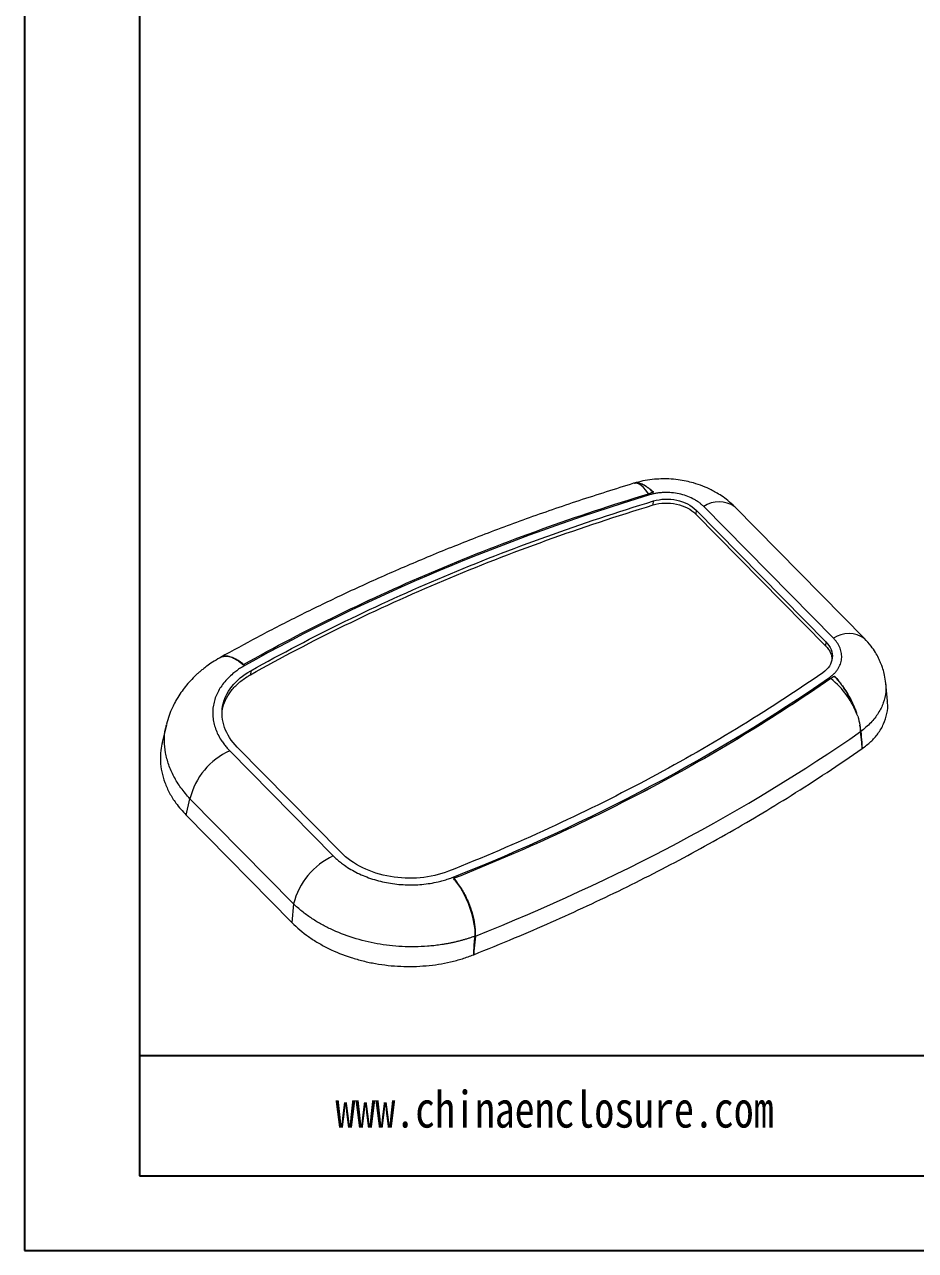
# Model space of a CAD drawing. Header units: inches. Extents: x 2768 to 3285, y 323 to 492.
# Drawn here: x 2767.5 to 2815.3, y 323.4 to 389.2 of the extents above; entities that cross this region are included whole.
import ezdxf

# ---------------------------------------------------------------- set-up
doc = ezdxf.new("R2010")
doc.units = ezdxf.units.IN
doc.layers.add('文字', color=81, linetype='Continuous')
doc.styles.add('宋体', font='', dxfattribs={"width": 0.8, "height": 3.5})
doc.styles.get('宋体').set_extended_font_data('SimSun')

msp = doc.modelspace()

# ---------------------------------------------------------------- linework, layer by layer
for p, q in [((2767.529, 491.935), (2767.529, 323.421)), ((2773.696, 487.923), (2773.696, 327.433)), ((2767.529, 401.437), (2767.529, 323.421)), ((2857.403, 333.853), (2773.696, 333.853)), ((2773.696, 327.433), (3001.844, 327.433)), ((2767.529, 323.421), (3005.856, 323.421)), ((2767.529, 323.421), (2877.865, 323.421))]:
    msp.add_line(p, q)
at = {"color": 7, "linetype": 'Continuous', "lineweight": 15}
for p, q in [((2801.228, 363.404), (2801.242, 363.616)), ((2801.238, 364.083), (2801.238, 364.083)), ((2803.53, 363.126), (2803.515, 362.914)), ((2803.53, 363.126), (2810.486, 356.06)), ((2810.892, 356.252), (2803.935, 363.318)), ((2812.555, 356.237), (2805.598, 363.302)), ((2803.515, 362.914), (2810.472, 355.848)), ((2810.486, 356.06), (2810.472, 355.848)), ((2777.987, 355.196), (2778.017, 355.21)), ((2778.017, 355.216), (2777.996, 355.204)), ((2779.658, 354.513), (2779.644, 354.3)), ((2813.788, 352.875), (2813.698, 353.842)), ((2775.132, 351.614), (2774.906, 350.67)), ((2775.144, 351.611), (2775.155, 351.649)), ((2812.404, 350.667), (2812.348, 351.246)), ((2812.429, 350.334), (2812.404, 350.667)), ((2778.526, 350.223), (2784.08, 344.581)), ((2784.485, 344.774), (2778.931, 350.415)), ((2776.188, 346.77), (2776.398, 347.649)), ((2781.952, 342.008), (2776.398, 347.649)), ((2776.188, 346.77), (2781.862, 341.007)), ((2781.952, 342.008), (2781.862, 341.007)), ((2791.697, 340.286), (2791.618, 339.465)), ((2791.596, 339.292), (2791.605, 339.284)), ((2791.605, 339.284), (2791.618, 339.465)), ((2791.618, 339.465), (2791.605, 339.284))]:
    msp.add_line(p, q, dxfattribs=at)
at = {"color": 7, "linetype": 'Continuous', "lineweight": 15, "flags": 128}
for points in [[(2800.983, 364.006), (2800.842, 364.192), (2800.702, 364.344), (2800.566, 364.459), (2800.435, 364.536), (2800.312, 364.572), (2800.2, 364.568), (2800.179, 364.563)], [(2812.36, 351.255), (2812.382, 350.961), (2812.404, 350.667), (2812.416, 350.5), (2812.429, 350.334)], [(2812.36, 351.255), (2812.362, 351.23), (2812.37, 351.13), (2812.373, 351.08), (2812.381, 350.98), (2812.384, 350.93), (2812.392, 350.83), (2812.396, 350.78), (2812.404, 350.667)], [(2791.618, 339.465), (2791.628, 339.614), (2791.639, 339.764), (2791.657, 340.021), (2791.676, 340.278)], [(2791.618, 339.465), (2791.62, 339.504), (2791.631, 339.657), (2791.637, 339.733), (2791.642, 339.81), (2791.653, 339.963), (2791.659, 340.039), (2791.664, 340.116), (2791.676, 340.278)]]:
    msp.add_lwpolyline(points, dxfattribs=at)
at = {"color": 7, "linetype": 'Continuous', "lineweight": 15}
for centre, radius, start, end in [((2798.206, 362.072), 3.384, 33.52773, 34.84888), ((2777.79, 353.097), 2.294, 49.78634, 64.32522), ((2777.279, 352.437), 3.128, 48.87366, 50.44331), ((2808.734, 351.452), 3.317, 52.71736, 54.27721), ((2808.003, 350.602), 4.437, 19.32775, 51.84831), ((2810.02, 351.189), 2.329, 1.40288, 10.13557), ((2780.132, 346.728), 3.846, 114.68588, 166.14694), ((2785.686, 341.087), 3.846, 114.68588, 166.14694), ((2787.859, 341.223), 3.459, 38.60222, 39.97881), ((2787.017, 340.582), 4.517, 29.61419, 38.28336), ((2785.913, 339.907), 5.81, 7.24016, 30.02653), ((2788.405, 340.283), 3.292, 0.04308, 6.20892)]:
    msp.add_arc(centre, radius, start, end, dxfattribs=at)
at = {"color": 8, "linetype": 'Continuous', "lineweight": 15}
for centre, radius, start, end in [((2804.755, 362.124), 1.449, 54.41619, 124.48365), ((2811.712, 355.059), 1.448, 54.38128, 124.4887), ((2778.351, 354.403), 0.876, 60.35155, 113.90718)]:
    msp.add_arc(centre, radius, start, end, dxfattribs=at)
at = {"color": 7, "linetype": 'Continuous', "lineweight": 15}
for points, knots in [([(2800.179, 364.563), (2799.195, 364.255), (2797.252, 363.648), (2794.43, 362.668), (2791.724, 361.657), (2789.135, 360.617), (2786.675, 359.558), (2784.34, 358.486), (2782.126, 357.406), (2780.025, 356.324), (2778.684, 355.584), (2778.029, 355.222)], [0, 0, 0, 0, 0.124525, 0.245886, 0.364113, 0.47923, 0.591257, 0.698293, 0.80238, 0.903529, 1, 1, 1, 1]), ([(2805.599, 363.302), (2805.478, 363.416), (2805.256, 363.628), (2804.908, 363.882), (2804.605, 364.07), (2804.276, 364.247), (2803.882, 364.423), (2803.434, 364.575), (2802.989, 364.685), (2802.549, 364.76), (2802.095, 364.8), (2801.627, 364.804), (2801.16, 364.77), (2800.677, 364.699), (2800.362, 364.611), (2800.207, 364.568)], [0, 0, 0, 0, 0.088965, 0.163986, 0.225762, 0.274853, 0.357976, 0.450453, 0.517829, 0.591787, 0.677382, 0.749626, 0.829065, 0.916094, 1, 1, 1, 1]), ([(2800.224, 364.567), (2800.249, 364.575), (2800.325, 364.6), (2800.486, 364.575), (2800.696, 364.496), (2800.928, 364.352), (2801.111, 364.203), (2801.216, 364.104), (2801.238, 364.083)], [0, 0, 0, 0, 0.100352, 0.307098, 0.519743, 0.728452, 0.942847, 1, 1, 1, 1]), ([(2801.238, 364.083), (2801.153, 364.16), (2800.985, 364.312), (2800.743, 364.471), (2800.521, 364.567), (2800.344, 364.601), (2800.257, 364.576), (2800.224, 364.567)], [0, 0, 0, 0, 0.220196, 0.437602, 0.654969, 0.870566, 1, 1, 1, 1]), ([(2779.271, 354.849), (2780.923, 355.775), (2782.618, 356.663), (2786.09, 358.358), (2787.868, 359.165), (2791.496, 360.695), (2793.348, 361.418), (2797.118, 362.777), (2799.036, 363.413), (2800.983, 364.006)], [0, 0, 0, 0, 0.25, 0.25, 0.5, 0.5, 0.75, 0.75, 1, 1, 1, 1]), ([(2779.271, 354.849), (2782.575, 356.701), (2786.053, 358.4), (2791.496, 360.695), (2793.348, 361.418), (2797.118, 362.777), (2799.036, 363.413), (2800.983, 364.006)], [0, 0, 0, 0, 0.5, 0.5, 0.75, 0.75, 1, 1, 1, 1]), ([(2779.658, 354.513), (2782.948, 356.357), (2786.413, 358.049), (2793.622, 361.087), (2797.364, 362.435), (2801.242, 363.616)], [0, 0, 0, 0, 0.5, 0.5, 1, 1, 1, 1]), ([(2800.983, 364.006), (2801.025, 364.019), (2801.068, 364.032), (2801.11, 364.044), (2801.153, 364.057), (2801.195, 364.07), (2801.238, 364.083)], [0, 0, 0, 0, 0.0002825256, 0.0002825256, 0.0002825256, 0.0005650535, 0.0005650535, 0.0005650535, 0.0005650535]), ([(2803.935, 363.318), (2803.915, 363.338), (2803.874, 363.378), (2803.809, 363.436), (2803.741, 363.492), (2803.67, 363.545), (2803.596, 363.597), (2803.519, 363.646), (2803.438, 363.693), (2803.272, 363.783), (2803.005, 363.899), (2802.619, 364.007), (2802.216, 364.068), (2801.875, 364.076), (2801.606, 364.058), (2801.407, 364.032), (2801.213, 363.994), (2801.089, 363.959), (2801.027, 363.941)], [0, 0, 0, 0, 0.031461, 0.062756, 0.093943, 0.125082, 0.156233, 0.187456, 0.21881, 0.250355, 0.375332, 0.499986, 0.624568, 0.749659, 0.812533, 0.874896, 0.937225, 1, 1, 1, 1]), ([(2801.242, 363.616), (2801.631, 363.734), (2802.076, 363.751), (2802.909, 363.572), (2803.276, 363.384), (2803.53, 363.126)], [0, 0, 0, 0, 0.5, 0.5, 1, 1, 1, 1]), ([(2779.644, 354.3), (2782.934, 356.145), (2786.398, 357.836), (2793.607, 360.875), (2797.35, 362.223), (2801.228, 363.404)], [0, 0, 0, 0, 0.5, 0.5, 1, 1, 1, 1]), ([(2801.228, 363.404), (2801.617, 363.522), (2802.061, 363.538), (2802.895, 363.36), (2803.262, 363.171), (2803.515, 362.914)], [0, 0, 0, 0, 0.5, 0.5, 1, 1, 1, 1]), ([(2810.486, 356.06), (2810.74, 355.803), (2810.86, 355.497), (2810.797, 354.893), (2810.613, 354.612), (2810.313, 354.403)], [0, 0, 0, 0, 0.5, 0.5, 1, 1, 1, 1]), ([(2810.472, 355.848), (2810.528, 355.786), (2810.639, 355.661), (2810.747, 355.455), (2810.807, 355.275), (2810.81, 355.164), (2810.811, 355.125)], [0, 0, 0, 0, 0.282559, 0.565097, 0.847729, 1, 1, 1, 1]), ([(2810.671, 354.146), (2810.695, 354.162), (2810.742, 354.196), (2810.808, 354.248), (2810.87, 354.303), (2810.929, 354.359), (2810.984, 354.418), (2811.036, 354.478), (2811.084, 354.54), (2811.171, 354.668), (2811.273, 354.869), (2811.338, 355.151), (2811.333, 355.44), (2811.268, 355.679), (2811.183, 355.864), (2811.102, 355.999), (2811.007, 356.13), (2810.93, 356.211), (2810.892, 356.252)], [0, 0, 0, 0, 0.031462, 0.062759, 0.093949, 0.125093, 0.15625, 0.18748, 0.218843, 0.250398, 0.375407, 0.500071, 0.624644, 0.749703, 0.812557, 0.874906, 0.937228, 1, 1, 1, 1]), ([(2813.698, 353.836), (2813.68, 353.983), (2813.646, 354.246), (2813.554, 354.588), (2813.466, 354.838), (2813.386, 355.029), (2813.286, 355.24), (2813.133, 355.513), (2812.892, 355.869), (2812.676, 356.104), (2812.555, 356.236)], [0, 0, 0, 0, 0.164802, 0.294852, 0.390271, 0.457449, 0.525803, 0.650684, 0.80456, 1, 1, 1, 1]), ([(2777.996, 355.204), (2777.863, 355.126), (2777.622, 354.985), (2777.32, 354.774), (2777.099, 354.604), (2776.931, 354.463), (2776.732, 354.288), (2776.489, 354.051), (2776.217, 353.747), (2775.966, 353.423), (2775.768, 353.126), (2775.596, 352.83), (2775.435, 352.509), (2775.268, 352.109), (2775.187, 351.809), (2775.144, 351.653)], [0, 0, 0, 0, 0.09543, 0.172576, 0.231128, 0.272286, 0.312163, 0.400073, 0.488698, 0.575165, 0.663944, 0.720198, 0.797097, 0.894773, 1, 1, 1, 1]), ([(2778.156, 355.271), (2778.158, 355.272), (2778.223, 355.302), (2778.364, 355.297), (2778.573, 355.264), (2778.713, 355.198), (2778.784, 355.164)], [0, 0, 0, 0, 0.01099, 0.376936, 0.685157, 1, 1, 1, 1]), ([(2778.784, 355.164), (2778.772, 355.171), (2778.711, 355.202), (2778.604, 355.247), (2778.487, 355.278), (2778.397, 355.291), (2778.332, 355.294), (2778.25, 355.292), (2778.193, 355.28), (2778.156, 355.271)], [0, 0, 0, 0, 0.053607, 0.268287, 0.482968, 0.590207, 0.697447, 0.804686, 1, 1, 1, 1]), ([(2779.236, 354.829), (2779.199, 354.863), (2779.124, 354.932), (2779.028, 355.009), (2778.97, 355.049), (2778.949, 355.063)], [0, 0, 0, 0, 0.388138, 0.778494, 1, 1, 1, 1]), ([(2779.337, 354.793), (2779.298, 354.771), (2779.222, 354.728), (2779.112, 354.659), (2779.004, 354.588), (2778.9, 354.514), (2778.8, 354.438), (2778.638, 354.308), (2778.43, 354.115), (2778.196, 353.85), (2778, 353.571), (2777.789, 353.181), (2777.624, 352.668), (2777.603, 352.137), (2777.67, 351.713), (2777.761, 351.398), (2777.892, 351.089), (2778.045, 350.821), (2778.203, 350.594), (2778.354, 350.404), (2778.469, 350.283), (2778.526, 350.223)], [0, 0, 0, 0, 0.020904, 0.041796, 0.062695, 0.083624, 0.104602, 0.12565, 0.188049, 0.250583, 0.312965, 0.375236, 0.499831, 0.624479, 0.686768, 0.749253, 0.811819, 0.87431, 0.916348, 0.958189, 1, 1, 1, 1]), ([(2778.931, 350.415), (2778.296, 351.061), (2778.015, 351.853), (2778.282, 353.355), (2778.825, 354.045), (2779.658, 354.513)], [0, 0, 0, 0, 0.5, 0.5, 1, 1, 1, 1]), ([(2779.271, 354.849), (2779.268, 354.847), (2779.264, 354.845), (2779.261, 354.843), (2779.258, 354.841), (2779.254, 354.839), (2779.251, 354.837), (2779.246, 354.834), (2779.241, 354.832), (2779.236, 354.829)], [0, 0, 0, 0, 0.00002703774, 0.00002703774, 0.00002703774, 0.00005407548, 0.00005407548, 0.00005407548, 0.00009330944, 0.00009330944, 0.00009330944, 0.00009330944]), ([(2810.313, 354.403), (2807.318, 352.325), (2804.149, 350.395), (2797.451, 346.837), (2793.921, 345.212), (2790.25, 343.755)], [0, 0, 0, 0, 0.5, 0.5, 1, 1, 1, 1]), ([(2778.14, 352.414), (2778.141, 352.42), (2778.152, 352.596), (2778.292, 352.929), (2778.557, 353.397), (2778.948, 353.82), (2779.326, 354.115), (2779.576, 354.261), (2779.644, 354.3)], [0, 0, 0, 0, 0.007429, 0.234219, 0.461051, 0.688362, 0.915652, 1, 1, 1, 1]), ([(2810.744, 354.092), (2807.737, 352.005), (2804.538, 350.056), (2797.794, 346.475), (2794.249, 344.844), (2790.563, 343.381)], [0, 0, 0, 0, 0.5, 0.5, 1, 1, 1, 1]), ([(2810.744, 354.092), (2809.24, 353.048), (2807.69, 352.039), (2804.495, 350.095), (2802.852, 349.16), (2799.48, 347.37), (2797.751, 346.515), (2794.213, 344.885), (2792.406, 344.112), (2790.563, 343.381)], [0, 0, 0, 0, 0.25, 0.25, 0.5, 0.5, 0.75, 0.75, 1, 1, 1, 1]), ([(2810.751, 354.097), (2810.765, 354.106), (2810.795, 354.128), (2810.842, 354.16), (2810.891, 354.194), (2810.924, 354.217), (2810.94, 354.228)], [0, 0, 0, 0, 0.222216, 0.481476, 0.740738, 1, 1, 1, 1]), ([(2810.94, 354.228), (2811.023, 354.135), (2811.191, 353.947), (2811.434, 353.614), (2811.665, 353.25), (2811.87, 352.866), (2812.026, 352.53), (2812.096, 352.332), (2812.12, 352.262)], [0, 0, 0, 0, 0.17775, 0.360486, 0.538302, 0.721583, 0.902441, 1, 1, 1, 1]), ([(2812.19, 352.071), (2812.128, 352.264), (2812.053, 352.458), (2811.921, 352.753), (2811.873, 352.852), (2811.774, 353.045), (2811.722, 353.141), (2811.559, 353.421), (2811.441, 353.602), (2811.195, 353.938), (2811.068, 354.091), (2810.94, 354.228)], [0, 0, 0, 0, 0.25, 0.25, 0.375, 0.375, 0.5, 0.5, 0.75, 0.75, 1, 1, 1, 1]), ([(2812.432, 350.336), (2812.592, 350.458), (2812.911, 350.701), (2813.301, 351.146), (2813.602, 351.652), (2813.77, 352.211), (2813.824, 352.629), (2813.783, 352.853), (2813.777, 352.885)], [0, 0, 0, 0, 0.178785, 0.357554, 0.560692, 0.763828, 0.965382, 1, 1, 1, 1]), ([(2812.36, 351.255), (2812.36, 351.263), (2812.359, 351.272), (2812.358, 351.28), (2812.356, 351.314), (2812.352, 351.348), (2812.348, 351.383), (2812.343, 351.418), (2812.338, 351.453), (2812.332, 351.489), (2812.327, 351.525), (2812.32, 351.562), (2812.313, 351.599)], [0, 0, 0, 0, 0.0000692427, 0.0000692427, 0.0000692427, 0.0003464195, 0.0003464195, 0.0003464195, 0.0006211838, 0.0006211838, 0.0006211838, 0.0008968119, 0.0008968119, 0.0008968119, 0.0008968119]), ([(2774.917, 350.679), (2774.884, 350.534), (2774.809, 350.199), (2774.8, 349.663), (2774.87, 349.083), (2775.036, 348.509), (2775.291, 347.949), (2775.655, 347.358), (2775.997, 346.981), (2776.188, 346.77)], [0, 0, 0, 0, 0.10879, 0.251336, 0.393428, 0.53536, 0.677743, 0.819678, 1, 1, 1, 1]), ([(2791.605, 339.284), (2792.343, 339.576), (2793.075, 339.875), (2795.118, 340.733), (2796.415, 341.307), (2798.972, 342.499), (2800.232, 343.117), (2802.705, 344.392), (2803.919, 345.05), (2805.707, 346.066), (2806.297, 346.41), (2807.467, 347.108), (2808.046, 347.462), (2809.921, 348.635), (2811.19, 349.473), (2812.429, 350.334)], [0.1079689, 0.1079689, 0.1079689, 0.1079689, 0.1770331, 0.1770331, 0.3020331, 0.3020331, 0.4270331, 0.4270331, 0.5520331, 0.5520331, 0.6145331, 0.6145331, 0.6770331, 0.6770331, 0.8190642, 0.8190642, 0.8190642, 0.8190642]), ([(2784.08, 344.581), (2784.11, 344.552), (2784.169, 344.493), (2784.263, 344.406), (2784.36, 344.322), (2784.462, 344.239), (2784.567, 344.158), (2784.746, 344.028), (2785.013, 343.857), (2785.38, 343.66), (2785.769, 343.486), (2786.314, 343.289), (2787.034, 343.11), (2787.784, 343.03), (2788.383, 343.025), (2788.83, 343.05), (2789.27, 343.105), (2789.652, 343.179), (2789.977, 343.263), (2790.25, 343.346), (2790.423, 343.412), (2790.51, 343.445)], [0, 0, 0, 0, 0.020905, 0.0418, 0.062707, 0.083646, 0.104639, 0.125706, 0.18816, 0.250762, 0.313211, 0.375537, 0.500185, 0.62478, 0.687014, 0.749432, 0.811931, 0.874366, 0.916371, 0.958193, 1, 1, 1, 1]), ([(2790.25, 343.755), (2789.32, 343.386), (2788.196, 343.285), (2786.083, 343.658), (2785.121, 344.128), (2784.485, 344.774)], [0, 0, 0, 0, 0.5, 0.5, 1, 1, 1, 1]), ([(2790.563, 343.381), (2790.559, 343.379), (2790.555, 343.378), (2790.551, 343.376), (2790.547, 343.374), (2790.543, 343.373), (2790.539, 343.371), (2790.534, 343.369), (2790.528, 343.367), (2790.523, 343.365)], [0, 0, 0, 0, 0.00002703774, 0.00002703774, 0.00002703774, 0.00005407548, 0.00005407548, 0.00005407548, 0.00009330944, 0.00009330944, 0.00009330944, 0.00009330944]), ([(2791.677, 340.639), (2791.658, 340.984), (2791.58, 341.365), (2791.326, 342.12), (2791.15, 342.491), (2790.944, 342.814)], [0, 0, 0, 0, 0.5, 0.5, 1, 1, 1, 1]), ([(2790.944, 342.814), (2791.048, 342.651), (2791.142, 342.48), (2791.27, 342.21), (2791.311, 342.118), (2791.387, 341.931), (2791.421, 341.838), (2791.484, 341.65), (2791.513, 341.556), (2791.564, 341.368), (2791.587, 341.273), (2791.643, 340.993), (2791.667, 340.813), (2791.677, 340.639)], [0, 0, 0, 0, 0.25, 0.25, 0.375, 0.375, 0.5, 0.5, 0.625, 0.625, 0.75, 0.75, 1, 1, 1, 1]), ([(2791.676, 340.278), (2791.621, 340.258), (2791.511, 340.218), (2791.344, 340.163), (2791.176, 340.11), (2791.006, 340.061), (2790.836, 340.015), (2790.665, 339.973), (2790.493, 339.934), (2790.321, 339.898), (2790.15, 339.866), (2789.979, 339.837), (2789.808, 339.81), (2789.638, 339.787), (2789.469, 339.767), (2789.301, 339.75), (2788.739, 339.703), (2787.774, 339.691), (2786.424, 339.844), (2785.122, 340.162), (2784.217, 340.516), (2783.658, 340.794), (2783.395, 340.937), (2783.136, 341.09), (2782.882, 341.254), (2782.635, 341.428), (2782.396, 341.612), (2782.166, 341.805), (2782.024, 341.94), (2781.952, 342.008)], [0, 0, 0, 0, 0.0176, 0.035116, 0.052538, 0.069855, 0.087057, 0.104134, 0.121075, 0.137871, 0.154513, 0.170991, 0.187296, 0.20342, 0.219355, 0.235091, 0.250623, 0.376838, 0.499813, 0.62282, 0.749165, 0.778473, 0.808482, 0.839139, 0.870386, 0.902161, 0.934401, 0.967037, 1, 1, 1, 1]), ([(2781.862, 341.007), (2782.13, 340.734), (2782.429, 340.483), (2782.921, 340.135), (2783.092, 340.024), (2783.449, 339.813), (2783.637, 339.711), (2784.212, 339.429), (2784.614, 339.267), (2785.243, 339.064), (2785.458, 339.003), (2785.896, 338.894), (2786.119, 338.847), (2786.788, 338.729), (2787.238, 338.679), (2787.92, 338.65), (2788.149, 338.647), (2788.606, 338.658), (2788.832, 338.671), (2789.503, 338.731), (2789.94, 338.8), (2790.581, 338.949), (2790.793, 339.006), (2791.205, 339.134), (2791.406, 339.205), (2791.602, 339.283)], [0, 0, 0, 0, 0.125, 0.125, 0.1875, 0.1875, 0.25, 0.25, 0.375, 0.375, 0.4375, 0.4375, 0.5, 0.5, 0.625, 0.625, 0.6875, 0.6875, 0.75, 0.75, 0.875, 0.875, 0.9375, 0.9375, 1, 1, 1, 1])]:
    msp.add_open_spline(points, degree=3, knots=knots, dxfattribs=at)
for points in [[(2801.027, 363.941), (2793.245, 361.572), (2785.956, 358.505), (2779.337, 354.793)], [(2801.238, 364.083), (2801.153, 364.057), (2801.068, 364.032), (2800.983, 364.006)], [(2778.784, 355.164), (2778.933, 355.086), (2779.086, 354.972), (2779.236, 354.829)], [(2779.271, 354.849), (2779.259, 354.842), (2779.248, 354.835), (2779.236, 354.829)], [(2790.51, 343.445), (2797.897, 346.377), (2804.662, 349.975), (2810.671, 354.146)], [(2810.744, 354.092), (2810.809, 354.137), (2810.875, 354.183), (2810.94, 354.228)], [(2812.19, 352.071), (2812.242, 351.907), (2812.283, 351.75), (2812.313, 351.599)], [(2812.19, 352.071), (2812.242, 351.907), (2812.283, 351.75), (2812.313, 351.599)], [(2791.697, 340.286), (2799.262, 343.288), (2806.197, 346.976), (2812.348, 351.246)], [(2812.36, 351.255), (2812.356, 351.252), (2812.352, 351.249), (2812.348, 351.246)], [(2790.523, 343.365), (2790.536, 343.37), (2790.549, 343.375), (2790.563, 343.381)], [(2790.944, 342.814), (2790.812, 343.021), (2790.671, 343.205), (2790.523, 343.365)], [(2790.523, 343.365), (2790.67, 343.206), (2790.813, 343.02), (2790.944, 342.814)], [(2791.676, 340.278), (2791.684, 340.392), (2791.684, 340.513), (2791.677, 340.639)], [(2791.677, 340.639), (2791.684, 340.513), (2791.684, 340.392), (2791.676, 340.278)], [(2791.676, 340.278), (2791.683, 340.28), (2791.69, 340.283), (2791.697, 340.286)]]:
    msp.add_open_spline(points, degree=3, dxfattribs=at)
at = {"color": 8, "linetype": 'Continuous', "lineweight": 15}
for points, knots in [([(2813.685, 353.841), (2813.696, 353.686), (2813.721, 353.335), (2813.585, 352.791), (2813.312, 352.231), (2812.911, 351.706), (2812.544, 351.406), (2812.36, 351.255)], [0, 0, 0, 0, 0.164423, 0.373776, 0.582114, 0.790501, 1, 1, 1, 1]), ([(2776.398, 347.649), (2776.23, 347.84), (2775.895, 348.221), (2775.519, 348.835), (2775.242, 349.466), (2775.072, 350.111), (2775.018, 350.757), (2775.042, 351.261), (2775.124, 351.539), (2775.144, 351.611)], [0, 0, 0, 0, 0.158515, 0.316336, 0.473752, 0.630946, 0.788082, 0.945398, 1, 1, 1, 1])]:
    msp.add_open_spline(points, degree=3, knots=knots, dxfattribs=at)

# ---------------------------------------------------------------- texts
at = {"layer": '文字', "color": 0, "insert": (2784.198, 331.974), "char_height": 1.96154, "width": 34.46241, "attachment_point": 1, "style": '宋体'}
msp.add_mtext('www.chinaenclosure.com', dxfattribs=at)

doc.saveas('drawing.dxf')
